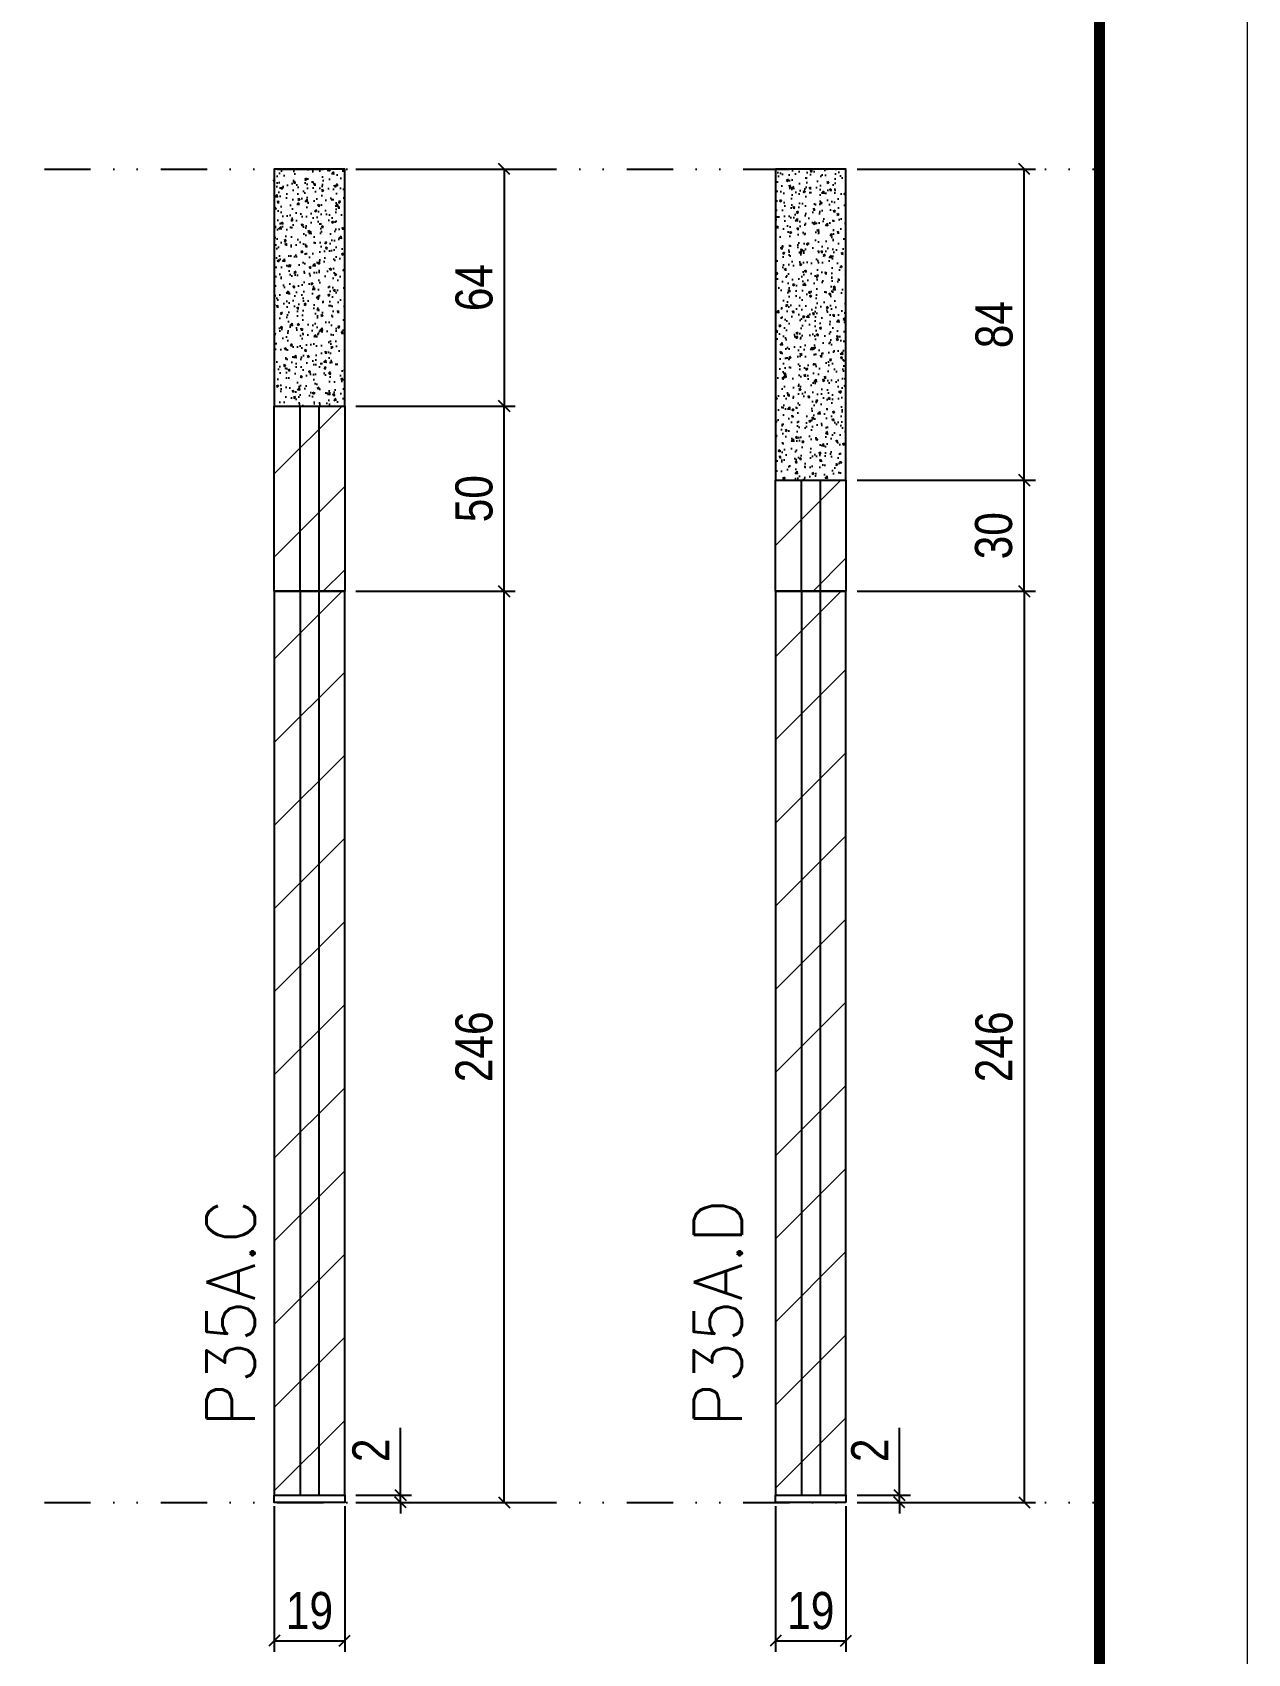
# Model space of a CAD drawing. Extents: x 2949 to 9203, y -16089 to 12527.
# Drawn here: x 4105.9 to 4434, y -9995.7 to -9558 of the extents above; entities that cross this region are included whole.
import ezdxf

# ---------------------------------------------------------------- set-up
doc = ezdxf.new("R2010")
doc.units = 0
doc.linetypes.add('DASHED', pattern=[0.75, 0.5, -0.25])
doc.linetypes.add('DIVIDE2', pattern=[0.625, 0.25, -0.125, 0, -0.125, 0, -0.125])
for name, color, linetype in [('COTA', 241, 'Continuous'), ('Nível', 160, 'Continuous'), ('Painéis', 200, 'Continuous'), ('SARR_2.2x7', 40, 'Continuous')]:
    doc.layers.add(name, color=color, linetype=linetype)
for name, color, linetype, lineweight in [('Folhas', 255, 'Continuous', 9), ('Hachura', 251, 'Continuous', 9), ('SARRAFO DE PRESSAO', 251, 'DASHED', 9), ('Texto Seção', 7, 'Continuous', 15)]:
    doc.layers.add(name, color=color, linetype=linetype, lineweight=lineweight)
doc.styles.add('COTA TECNICA', font='techl___.ttf', dxfattribs={"height": 10})
doc.styles.add('COTA TECNICA-50', font='techl___.ttf', dxfattribs={"height": 10})
doc.styles.add('REGUA-120', font='ROMANS.shx', dxfattribs={"height": 15})
doc.dimstyles.new('COTA PAINEL-50', dxfattribs={"dimtxt": 10, "dimasz": 3, "dimexe": 3, "dimexo": 3, "dimgap": 3, "dimtad": 1, "dimdec": 1, "dimzin": 12, "dimdsep": 46, "dimtxsty": 'COTA TECNICA-50', "dimblk1": 'OBLIQUE', "dimblk2": 'OBLIQUE', "dimsah": 1, "dimcen": 0.9, "dimclrd": 4, "dimclre": 4, "dimclrt": 240, "dimadec": 1, "dimazin": 3, "dimtfac": 1, "dimtdec": 1, "dimtmove": 0, "dimatfit": 3, "dimfxl": 1, "dimtolj": 1, "dimtzin": 12, "dimarcsym": 0})
doc.dimstyles.new('PAINEL', dxfattribs={"dimtxt": 10, "dimasz": 3, "dimexe": 3, "dimexo": 3, "dimgap": 3, "dimtad": 1, "dimdec": 1, "dimzin": 12, "dimdsep": 46, "dimtxsty": 'COTA TECNICA', "dimblk1": 'OBLIQUE', "dimblk2": 'OBLIQUE', "dimsah": 1, "dimcen": 0.9, "dimclrd": 4, "dimclre": 4, "dimclrt": 240, "dimadec": 1, "dimazin": 3, "dimtfac": 1, "dimtdec": 1, "dimtmove": 0, "dimatfit": 3, "dimfxl": 1, "dimtolj": 1, "dimtzin": 12, "dimarcsym": 0})
pattern_1 = [(45, (-127670.467, -37644.947), (-11.2253202, 11.2253202), [])]

# ---------------------------------------------------------------- blocks, each defined once
blk = doc.blocks.new('9999999999')
at = {"layer": 'Folhas'}
blk.add_lwpolyline([(98138.98, 34190.21), (99623.98, 34190.21), (99623.98, 35240.21), (98138.98, 35240.21)], close=True, dxfattribs=at)
at = {"layer": 'Folhas', "color": 30, "const_width": 3}
blk.add_lwpolyline([(98213.98, 34230.21), (99583.98, 34230.21), (99583.98, 35200.21), (98213.98, 35200.21)], close=True, dxfattribs=at)
blk = doc.blocks.new('_Oblique')
at = {"color": 0, "linetype": 'ByBlock', "lineweight": -2}
blk.add_line((-0.5, -0.5), (0.5, 0.5), dxfattribs=at)
blk = doc.blocks.new('*D2850')
at = {"layer": 'COTA', "color": 4, "lineweight": -2, "transparency": 16777216}
for p, q in [((4171.24, -9955.91), (4171.24, -9995.25)), ((4190.24, -9955.91), (4190.24, -9995.25)), ((4171.24, -9992.25), (4190.24, -9992.25))]:
    blk.add_line(p, q, dxfattribs=at)
at = {"layer": 'Defpoints', "color": 0, "transparency": 16777216}
for p in [(4171.24, -9952.91), (4190.24, -9952.91), (4190.24, -9992.25)]:
    blk.add_point(p, dxfattribs=at)
at = {"layer": 'COTA', "color": 4, "lineweight": -2, "transparency": 16777216, "xscale": 3, "yscale": 3, "zscale": 3, "rotation": 180}
blk.add_blockref('_Oblique', (4171.24, -9992.25), dxfattribs=at)
at = {"layer": 'COTA', "color": 4, "lineweight": -2, "transparency": 16777216, "xscale": 3, "yscale": 3, "zscale": 3}
blk.add_blockref('_Oblique', (4190.24, -9992.25), dxfattribs=at)
at = {"layer": 'COTA', "color": 240, "transparency": 16777216, "insert": (4180.74, -9984.17), "char_height": 10, "attachment_point": 5, "style": 'COTA TECNICA'}
blk.add_mtext('\\A1;19', dxfattribs=at)
blk = doc.blocks.new('*D2851')
at = {"layer": 'COTA', "color": 4, "lineweight": -2, "transparency": 16777216}
for p, q in [((4306.6, -9955.91), (4306.6, -9995.25)), ((4325.6, -9955.91), (4325.6, -9995.25)), ((4306.6, -9992.25), (4325.6, -9992.25))]:
    blk.add_line(p, q, dxfattribs=at)
at = {"layer": 'Defpoints', "color": 0, "transparency": 16777216}
for p in [(4306.6, -9952.91), (4325.6, -9952.91), (4325.6, -9992.25)]:
    blk.add_point(p, dxfattribs=at)
at = {"layer": 'COTA', "color": 4, "lineweight": -2, "transparency": 16777216, "xscale": 3, "yscale": 3, "zscale": 3, "rotation": 180}
blk.add_blockref('_Oblique', (4306.6, -9992.25), dxfattribs=at)
at = {"layer": 'COTA', "color": 4, "lineweight": -2, "transparency": 16777216, "xscale": 3, "yscale": 3, "zscale": 3}
blk.add_blockref('_Oblique', (4325.6, -9992.25), dxfattribs=at)
at = {"layer": 'COTA', "color": 240, "transparency": 16777216, "insert": (4316.1, -9984.17), "char_height": 10, "attachment_point": 5, "style": 'COTA TECNICA'}
blk.add_mtext('\\A1;19', dxfattribs=at)
blk = doc.blocks.new('*D2852')
at = {"layer": 'COTA', "color": 4, "lineweight": -2, "transparency": 16777216}
for p, q in [((4328.6, -9708.91), (4376.73, -9708.91)), ((4373.73, -9708.91), (4373.73, -9954.91)), ((4328.6, -9954.91), (4376.73, -9954.91))]:
    blk.add_line(p, q, dxfattribs=at)
at = {"layer": 'Defpoints', "color": 0, "transparency": 16777216}
for p in [(4325.6, -9708.91), (4325.6, -9954.91), (4373.73, -9954.91)]:
    blk.add_point(p, dxfattribs=at)
at = {"layer": 'COTA', "color": 4, "lineweight": -2, "transparency": 16777216, "xscale": 3, "yscale": 3, "zscale": 3}
for p, rotation in [((4373.73, -9708.91), 90), ((4373.73, -9954.91), 270)]:
    blk.add_blockref('_Oblique', p, dxfattribs=dict(at, rotation=rotation))
at = {"layer": 'COTA', "color": 240, "transparency": 16777216, "insert": (4365.62, -9831.91), "char_height": 10, "attachment_point": 5, "rotation": 90, "style": 'COTA TECNICA'}
blk.add_mtext('\\A1;246', dxfattribs=at)
blk = doc.blocks.new('*D2853')
at = {"layer": 'COTA', "color": 4, "lineweight": -2, "transparency": 16777216}
for p, q in [((4328.6, -9594.91), (4376.73, -9594.91)), ((4373.73, -9678.91), (4373.73, -9594.91)), ((4328.6, -9678.91), (4376.73, -9678.91))]:
    blk.add_line(p, q, dxfattribs=at)
at = {"layer": 'Defpoints', "color": 0, "transparency": 16777216}
for p in [(4325.6, -9594.91), (4373.73, -9594.91), (4325.6, -9678.91)]:
    blk.add_point(p, dxfattribs=at)
at = {"layer": 'COTA', "color": 4, "lineweight": -2, "transparency": 16777216, "xscale": 3, "yscale": 3, "zscale": 3}
for p, rotation in [((4373.73, -9594.91), 90), ((4373.73, -9678.91), 270)]:
    blk.add_blockref('_Oblique', p, dxfattribs=dict(at, rotation=rotation))
at = {"layer": 'COTA', "color": 240, "transparency": 16777216, "insert": (4365.63, -9636.91), "char_height": 10, "attachment_point": 5, "rotation": 90, "style": 'COTA TECNICA'}
blk.add_mtext('\\A1;84', dxfattribs=at)
blk = doc.blocks.new('*D2854')
at = {"layer": 'COTA', "color": 4, "lineweight": -2, "transparency": 16777216}
for p, q in [((4193.24, -9708.91), (4236.32, -9708.91)), ((4233.32, -9954.91), (4233.32, -9708.91)), ((4193.24, -9954.91), (4236.32, -9954.91))]:
    blk.add_line(p, q, dxfattribs=at)
at = {"layer": 'Defpoints', "color": 0, "transparency": 16777216}
for p in [(4190.24, -9708.91), (4233.32, -9708.91), (4190.24, -9954.91)]:
    blk.add_point(p, dxfattribs=at)
at = {"layer": 'COTA', "color": 4, "lineweight": -2, "transparency": 16777216, "xscale": 3, "yscale": 3, "zscale": 3}
for p, rotation in [((4233.32, -9708.91), 90), ((4233.32, -9954.91), 270)]:
    blk.add_blockref('_Oblique', p, dxfattribs=dict(at, rotation=rotation))
at = {"layer": 'COTA', "color": 240, "transparency": 16777216, "insert": (4225.22, -9831.91), "char_height": 10, "attachment_point": 5, "rotation": 90, "style": 'COTA TECNICA'}
blk.add_mtext('\\A1;246', dxfattribs=at)
blk = doc.blocks.new('*D2855')
at = {"layer": 'COTA', "color": 4, "lineweight": -2, "transparency": 16777216}
for p, q in [((4205.32, -9952.91), (4205.32, -9934.8)), ((4193.24, -9952.91), (4208.32, -9952.91)), ((4205.32, -9954.91), (4205.32, -9952.91)), ((4193.24, -9954.91), (4208.32, -9954.91)), ((4205.32, -9954.91), (4205.32, -9957.91))]:
    blk.add_line(p, q, dxfattribs=at)
at = {"layer": 'Defpoints', "color": 0, "transparency": 16777216}
for p in [(4190.24, -9952.91), (4205.32, -9952.91), (4190.24, -9954.91)]:
    blk.add_point(p, dxfattribs=at)
at = {"layer": 'COTA', "color": 4, "lineweight": -2, "transparency": 16777216, "xscale": 3, "yscale": 3, "zscale": 3}
for p, rotation in [((4205.32, -9952.91), 270), ((4205.32, -9954.91), 90)]:
    blk.add_blockref('_Oblique', p, dxfattribs=dict(at, rotation=rotation))
at = {"layer": 'COTA', "color": 240, "transparency": 16777216, "insert": (4197.32, -9940.85), "char_height": 10, "attachment_point": 5, "rotation": 90, "style": 'COTA TECNICA-50'}
blk.add_mtext('\\A1;2', dxfattribs=at)
blk = doc.blocks.new('*D2875')
at = {"layer": 'COTA', "color": 4, "linetype": 'ByBlock', "lineweight": -2, "transparency": 16777216}
for p, q in [((4193.24, -9594.91), (4236.32, -9594.91)), ((4233.32, -9594.91), (4233.32, -9658.91)), ((4193.24, -9658.91), (4236.32, -9658.91))]:
    blk.add_line(p, q, dxfattribs=at)
at = {"layer": 'Defpoints', "color": 0, "linetype": 'ByBlock', "transparency": 16777216}
for p in [(4190.24, -9594.91), (4190.24, -9658.91), (4233.32, -9658.91)]:
    blk.add_point(p, dxfattribs=at)
at = {"layer": 'COTA', "color": 4, "linetype": 'ByBlock', "lineweight": -2, "transparency": 16777216, "xscale": 3, "yscale": 3, "zscale": 3}
for p, rotation in [((4233.32, -9594.91), 90), ((4233.32, -9658.91), 270)]:
    blk.add_blockref('_Oblique', p, dxfattribs=dict(at, rotation=rotation))
at = {"layer": 'COTA', "color": 240, "linetype": 'ByBlock', "transparency": 16777216, "insert": (4225.22, -9626.91), "char_height": 10, "attachment_point": 5, "rotation": 90, "style": 'COTA TECNICA'}
blk.add_mtext('\\A1;64', dxfattribs=at)
blk = doc.blocks.new('*D2876')
at = {"layer": 'COTA', "color": 4, "linetype": 'ByBlock', "lineweight": -2, "transparency": 16777216}
for p, q in [((4340.01, -9952.91), (4340.01, -9934.8)), ((4328.6, -9952.91), (4343.01, -9952.91)), ((4340.01, -9954.91), (4340.01, -9952.91)), ((4328.6, -9954.91), (4343.01, -9954.91)), ((4340.01, -9954.91), (4340.01, -9957.91))]:
    blk.add_line(p, q, dxfattribs=at)
at = {"layer": 'Defpoints', "color": 0, "linetype": 'ByBlock', "transparency": 16777216}
for p in [(4325.6, -9952.91), (4340.01, -9952.91), (4325.6, -9954.91)]:
    blk.add_point(p, dxfattribs=at)
at = {"layer": 'COTA', "color": 4, "linetype": 'ByBlock', "lineweight": -2, "transparency": 16777216, "xscale": 3, "yscale": 3, "zscale": 3}
for p, rotation in [((4340.01, -9952.91), 270), ((4340.01, -9954.91), 90)]:
    blk.add_blockref('_Oblique', p, dxfattribs=dict(at, rotation=rotation))
at = {"layer": 'COTA', "color": 240, "linetype": 'ByBlock', "transparency": 16777216, "insert": (4332.01, -9940.85), "char_height": 10, "attachment_point": 5, "rotation": 90, "style": 'COTA TECNICA'}
blk.add_mtext('\\A1;2', dxfattribs=at)
blk = doc.blocks.new('*D2896')
at = {"layer": 'COTA', "color": 4, "lineweight": -2, "transparency": 16777216}
for p, q in [((4193.24, -9658.91), (4236.32, -9658.91)), ((4233.32, -9708.91), (4233.32, -9658.91)), ((4193.24, -9708.91), (4236.32, -9708.91))]:
    blk.add_line(p, q, dxfattribs=at)
at = {"layer": 'Defpoints', "color": 0, "transparency": 16777216}
for p in [(4190.24, -9658.91), (4233.32, -9658.91), (4190.24, -9708.91)]:
    blk.add_point(p, dxfattribs=at)
at = {"layer": 'COTA', "color": 4, "lineweight": -2, "transparency": 16777216, "xscale": 3, "yscale": 3, "zscale": 3}
for p, rotation in [((4233.32, -9658.91), 90), ((4233.32, -9708.91), 270)]:
    blk.add_blockref('_Oblique', p, dxfattribs=dict(at, rotation=rotation))
at = {"layer": 'COTA', "color": 240, "transparency": 16777216, "insert": (4225.21, -9683.91), "char_height": 10, "attachment_point": 5, "rotation": 90, "style": 'COTA TECNICA'}
blk.add_mtext('\\A1;50', dxfattribs=at)
blk = doc.blocks.new('*D2897')
at = {"layer": 'COTA', "color": 4, "lineweight": -2, "transparency": 16777216}
for p, q in [((4328.6, -9678.91), (4376.73, -9678.91)), ((4373.73, -9708.91), (4373.73, -9678.91)), ((4328.6, -9708.91), (4376.73, -9708.91))]:
    blk.add_line(p, q, dxfattribs=at)
at = {"layer": 'Defpoints', "color": 0, "transparency": 16777216}
for p in [(4325.6, -9678.91), (4373.73, -9678.91), (4325.6, -9708.91)]:
    blk.add_point(p, dxfattribs=at)
at = {"layer": 'COTA', "color": 4, "lineweight": -2, "transparency": 16777216, "xscale": 3, "yscale": 3, "zscale": 3}
for p, rotation in [((4373.73, -9678.91), 90), ((4373.73, -9708.91), 270)]:
    blk.add_blockref('_Oblique', p, dxfattribs=dict(at, rotation=rotation))
at = {"layer": 'COTA', "color": 240, "transparency": 16777216, "insert": (4365.51, -9693.91), "char_height": 10, "attachment_point": 5, "rotation": 90, "style": 'COTA TECNICA'}
blk.add_mtext('\\A1;30', dxfattribs=at)

msp = doc.modelspace()

# ---------------------------------------------------------------- hatches: boundary and pattern name
at = {"layer": 'COTA', "linetype": 'ByBlock'}
h = msp.add_hatch(dxfattribs=at)
h.set_pattern_fill('AR-CONC', color=256, scale=0.03)
h.set_pattern_definition([(50, (-127553.8665, -37660.947), (5.46554007, -0.47817257), [0.5715, -6.2865]), (355, (-127553.8665, -37660.947), (-1.05730264, 5.73170536), [0.4572, -5.02921753]), (100.4514447, (-127553.411, -37660.987), (4.40823741, 5.25353256), [0.48570026, -5.34270734]), (46.1842, (-127553.8665, -37659.423), (8.13237123, -1.26126984), [0.85725, -9.42975]), (96.6355576, (-127553.189, -37659.528), (7.122124, 7.42278374), [0.7285507, -8.01406824]), (351.184151, (-127553.8665, -37659.423), (7.122124, 7.42278374), [0.685799, -7.54379196]), (21, (-127553.1045, -37659.804), (4.54843174, -3.06795595), [0.5715, -6.2865]), (326, (-127553.1045, -37659.804), (1.85406085, 5.52563898), [0.4572, -5.0292]), (71.451445, (-127552.7255, -37660.0596), (6.40249258, 2.45768307), [0.48570026, -5.34269813]), (37.5, (-127553.8665, -37660.947), (0.092658098, 2.536651166), [0, -4.96824, 0, -5.1054, 0, -5.04825]), (7.5, (-127553.8665, -37660.947), (2.004589875, 3.005417245), [0, -2.91084, 0, -4.85394, 0, -1.92405]), (327.5, (-127555.5657, -37660.947), (4.067717855, -0.17186232), [0, -1.905, 0, -5.9436, 0, -7.8867]), (317.5, (-127556.3277, -37660.947), (4.44387544, 0.76279473), [0, -2.4765, 0, -3.94716, 0, -5.6007])])
h.paths.add_polyline_path([(4171.49, -9658.91), (4190.49, -9658.91), (4189.99, -9594.91), (4170.99, -9594.91)])
h = msp.add_hatch(dxfattribs=at)
h.set_pattern_fill('AR-CONC', color=256, scale=0.03)
h.set_pattern_definition([(50, (-127613.679, -37661.947), (5.46554007, -0.47817257), [0.5715, -6.2865]), (355, (-127613.679, -37661.947), (-1.05730264, 5.73170536), [0.4572, -5.02921753]), (100.4514447, (-127613.2237, -37661.987), (4.40823741, 5.25353256), [0.48570026, -5.34270734]), (46.1842, (-127613.679, -37660.423), (8.13237123, -1.26126984), [0.85725, -9.42975]), (96.6355576, (-127613.0015, -37660.528), (7.122124, 7.42278374), [0.7285507, -8.01406824]), (351.184151, (-127613.679, -37660.423), (7.122124, 7.42278374), [0.685799, -7.54379196]), (21, (-127612.917, -37660.804), (4.54843174, -3.06795595), [0.5715, -6.2865]), (326, (-127612.917, -37660.804), (1.85406085, 5.52563898), [0.4572, -5.0292]), (71.451445, (-127612.538, -37661.0596), (6.40249258, 2.45768307), [0.48570026, -5.34269813]), (37.5, (-127613.6792, -37661.947), (0.092658098, 2.536651166), [0, -4.96824, 0, -5.1054, 0, -5.04825]), (7.5, (-127613.6792, -37661.947), (2.004589875, 3.005417245), [0, -2.91084, 0, -4.85394, 0, -1.92405]), (327.5, (-127615.3784, -37661.947), (4.067717855, -0.17186232), [0, -1.905, 0, -5.9436, 0, -7.8867]), (317.5, (-127616.1404, -37661.947), (4.44387544, 0.76279473), [0, -2.4765, 0, -3.94716, 0, -5.6007])])
h.paths.add_polyline_path([(4306.6, -9678.91), (4325.6, -9678.91), (4325.6, -9594.91), (4306.6, -9594.91)])
at = {"layer": 'Hachura'}
h = msp.add_hatch(dxfattribs=at)
h.set_pattern_fill('ANSI31', color=256, scale=5)
h.set_pattern_definition([(45, (0, 1148.575), (-11.22532, 11.22532), [])])
h.paths.add_polyline_path([(4171.24, -9708.91), (4190.24, -9708.91), (4190.24, -9658.91), (4171.24, -9658.91)])
h = msp.add_hatch(dxfattribs=at)
h.set_pattern_fill('ANSI31', color=256, scale=5)
h.set_pattern_definition([(45, (0, 1128.575), (-11.22532, 11.22532), [])])
h.paths.add_polyline_path([(4325.6, -9678.91), (4306.6, -9678.91), (4306.6, -9708.91), (4325.6, -9708.91)])
at = {"layer": 'Hachura', "linetype": 'ByBlock'}
h = msp.add_hatch(dxfattribs=at)
h.set_pattern_fill('ANSI31', color=256, scale=5)
h.set_pattern_definition(pattern_1)
h.paths.add_polyline_path([(4190.24, -9708.91), (4171.24, -9708.91), (4171.24, -9952.91), (4190.24, -9952.91)])
h = msp.add_hatch(dxfattribs=at)
h.set_pattern_fill('ANSI31', color=256, scale=5)
h.set_pattern_definition(pattern_1)
h.paths.add_polyline_path([(4325.6, -9708.91), (4306.6, -9708.91), (4306.6, -9952.91), (4325.6, -9952.91)])

# ---------------------------------------------------------------- linework, layer by layer
at = {"layer": 'COTA', "linetype": 'ByBlock'}
for points in [[(4171.24, -9658.91), (4190.24, -9658.91), (4190.24, -9594.91), (4171.24, -9594.91)], [(4306.6, -9678.91), (4325.6, -9678.91), (4325.6, -9594.91), (4306.6, -9594.91)]]:
    msp.add_lwpolyline(points, close=True, dxfattribs=at)
at = {"layer": 'Nível', "color": 4, "linetype": 'DIVIDE2', "ltscale": 50}
for p, q in [((3322.9, -9594.91), (4394.03, -9594.91)), ((3322.9, -9954.91), (4394.03, -9954.91))]:
    msp.add_line(p, q, dxfattribs=at)
at = {"layer": 'Painéis'}
for p, q in [((4171.24, -9658.91), (4190.24, -9658.91)), ((4171.24, -9708.91), (4171.24, -9658.91)), ((4190.24, -9658.91), (4190.24, -9708.91)), ((4306.6, -9678.91), (4325.6, -9678.91)), ((4306.6, -9708.91), (4306.6, -9678.91)), ((4325.6, -9678.91), (4325.6, -9708.91)), ((4190.24, -9708.91), (4171.24, -9708.91)), ((4325.6, -9708.91), (4306.6, -9708.91)), ((4306.6, -9708.91), (4306.6, -9952.91)), ((4306.6, -9708.91), (4325.6, -9708.91)), ((4325.6, -9708.91), (4306.6, -9708.91)), ((4325.6, -9952.91), (4325.6, -9708.91)), ((4306.6, -9952.91), (4325.6, -9952.91)), ((4306.6, -9952.91), (4325.6, -9952.91)), ((4306.6, -9954.91), (4306.6, -9952.91)), ((4325.6, -9952.91), (4325.6, -9954.91)), ((4325.6, -9954.91), (4306.6, -9954.91))]:
    msp.add_line(p, q, dxfattribs=at)
for points in [[(4171.24, -9952.91), (4190.24, -9952.91), (4190.24, -9708.91), (4171.24, -9708.91)], [(4171.24, -9708.91), (4190.24, -9708.91), (4190.24, -9708.91), (4171.24, -9708.91)], [(4171.24, -9952.91), (4190.24, -9952.91), (4190.24, -9954.91), (4171.24, -9954.91)]]:
    msp.add_lwpolyline(points, close=True, dxfattribs=at)
at = {"layer": 'SARR_2.2x7'}
for p, q in [((4178.24, -9708.91), (4178.24, -9658.91)), ((4183.24, -9658.91), (4183.24, -9708.91)), ((4313.6, -9708.91), (4313.6, -9678.91)), ((4318.6, -9678.91), (4318.6, -9708.91)), ((4178.24, -9708.91), (4178.24, -9952.91)), ((4183.24, -9708.91), (4183.24, -9952.91)), ((4313.6, -9708.91), (4313.6, -9952.91)), ((4318.6, -9708.91), (4318.6, -9952.91))]:
    msp.add_line(p, q, dxfattribs=at)

# ---------------------------------------------------------------- block references
at = {"layer": 'SARRAFO DE PRESSAO', "color": 6, "linetype": 'ByBlock'}
msp.add_blockref('9999999999', (-95189.94, -44536.4), dxfattribs=at)

# ---------------------------------------------------------------- texts
at = {"layer": 'Texto Seção', "char_height": 13, "width": 285.3299, "attachment_point": 7, "rotation": 90, "style": 'REGUA-120'}
for s, insert in [('P35A.C', (4165.94, -9934.44)), ('P35A.D', (4297.5, -9934.44))]:
    msp.add_mtext(s, dxfattribs=dict(at, insert=insert))

# ---------------------------------------------------------------- dimensions: what is measured, and where the dimension line sits
at = {"layer": 'COTA', "linetype": 'ByBlock'}
for base, p1, p2, picture, middle in [((4233.32, -9658.91), (4190.24, -9594.91), (4190.24, -9658.91), '*D2875', (4225.22, -9626.91)), ((4340.01, -9952.91), (4325.6, -9954.91), (4325.6, -9952.91), '*D2876', (4332.01, -9940.85))]:
    dim = msp.add_linear_dim(base=base, p1=p1, p2=p2, angle=90, dimstyle='PAINEL', dxfattribs=at)
    dim.commit()
    dim.dimension.update_dxf_attribs({"geometry": picture, "text_midpoint": middle})
at = {"layer": 'COTA'}
for base, p1, p2, picture, middle in [((4373.73, -9594.91), (4325.6, -9678.91), (4325.6, -9594.91), '*D2853', (4365.63, -9636.91)), ((4233.32, -9708.91), (4190.24, -9954.91), (4190.24, -9708.91), '*D2854', (4225.22, -9831.91)), ((4373.73, -9954.91), (4325.6, -9708.91), (4325.6, -9954.91), '*D2852', (4365.62, -9831.91))]:
    dim = msp.add_linear_dim(base=base, p1=p1, p2=p2, angle=90, dimstyle='PAINEL', override={"dimarcsym": 2}, dxfattribs=at)
    dim.commit()
    dim.dimension.update_dxf_attribs({"geometry": picture, "text_midpoint": middle})
for base, p1, p2, picture, middle in [((4233.32, -9658.91), (4190.24, -9708.91), (4190.24, -9658.91), '*D2896', (4225.21, -9683.91)), ((4373.73, -9678.91), (4325.6, -9708.91), (4325.6, -9678.91), '*D2897', (4365.51, -9693.91))]:
    dim = msp.add_linear_dim(base=base, p1=p1, p2=p2, angle=90, dimstyle='PAINEL', dxfattribs=at)
    dim.commit()
    dim.dimension.update_dxf_attribs({"geometry": picture, "text_midpoint": middle})
dim = msp.add_linear_dim(base=(4205.32, -9952.91), p1=(4190.24, -9954.91), p2=(4190.24, -9952.91), angle=90, dimstyle='COTA PAINEL-50', dxfattribs=at)
dim.commit()
dim.dimension.update_dxf_attribs({"geometry": '*D2855', "text_midpoint": (4205.32, -9940.85), "dimtype": 160})
for base, p1, p2, picture, middle in [((4190.24, -9992.25), (4171.24, -9952.91), (4190.24, -9952.91), '*D2850', (4180.74, -9984.17)), ((4325.6, -9992.25), (4306.6, -9952.91), (4325.6, -9952.91), '*D2851', (4316.1, -9984.17))]:
    dim = msp.add_linear_dim(base=base, p1=p1, p2=p2, dimstyle='PAINEL', override={"dimarcsym": 2}, dxfattribs=at)
    dim.commit()
    dim.dimension.update_dxf_attribs({"geometry": picture, "text_midpoint": middle})

doc.saveas('drawing.dxf')
